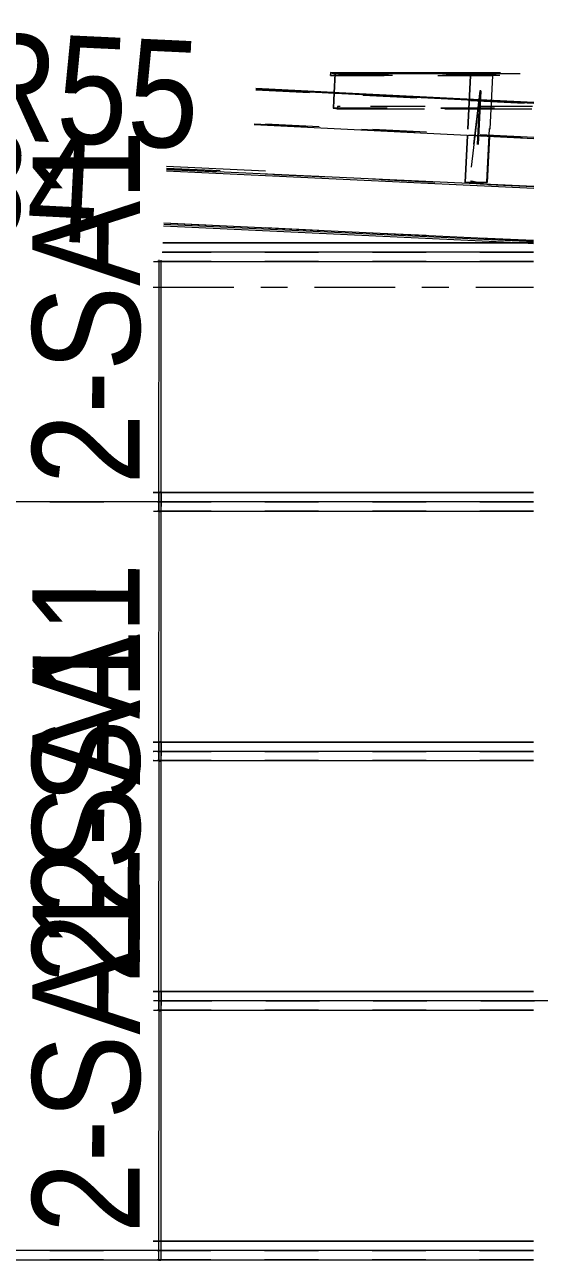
# Model space of a CAD drawing. Header units: millimetres. Extents: x -72 to 1100, y -472 to 348.
# Drawn here: x 237.52 to 256.67, y 28.25 to 74.23 of the extents above; entities that cross this region are included whole.
import ezdxf

# ---------------------------------------------------------------- set-up
doc = ezdxf.new("R2010")
doc.units = ezdxf.units.MM
for name, pattern in [('XKITLINE00', [0]), ('XKITLINE02', [4, 2, -2]), ('XKITLINE03', [6, 3, -1, 1, -1])]:
    doc.linetypes.add(name, pattern=pattern)
for name, color, linetype, lineweight in [('Part', 2, 'Continuous', 0), ('PartMark', 7, 'Continuous', 0), ('S-grid', 1, 'Continuous', 0)]:
    doc.layers.add(name, color=color, linetype=linetype, lineweight=lineweight)
doc.styles.add('ARIAL', font='ARIAL.TTF')

# ---------------------------------------------------------------- blocks, each defined once
blk = doc.blocks.new('*A5')
at = {"layer": 'S-grid', "color": 1, "linetype": 'XKITLINE03', "lineweight": 0}
blk.add_line((242.304, 64.464), (256.457, 64.464), dxfattribs=at)
blk = doc.blocks.new('*A62')
at = {"layer": 'Part', "color": 2, "linetype": 'XKITLINE00', "lineweight": 0}
for p, q in [((223.324, 71.642), (223.393, 72.956)), ((228.384, 72.739), (223.386, 72.989)), ((223.393, 72.956), (223.386, 72.989)), ((230.609, 72.594), (223.393, 72.956)), ((230.61, 72.627), (228.561, 72.73)), ((256.465, 71.299), (246.117, 71.817)), ((249.028, 71.704), (246.118, 71.85)), ((230.007, 71.307), (223.324, 71.642)), ((256.465, 71.332), (249.219, 71.695)), ((269.697, 70.669), (261.464, 71.081)), ((271.988, 70.521), (261.464, 71.048)), ((256.463, 69.981), (246.055, 70.503)), ((271.99, 70.554), (269.876, 70.66)), ((271.926, 69.206), (261.463, 69.731))]:
    blk.add_line(p, q, dxfattribs=at)
at = {"layer": 'Part', "color": 7, "linetype": 'XKITLINE02', "lineweight": 0}
for p, q in [((223.392, 72.943), (223.324, 71.658)), ((223.386, 72.989), (223.385, 72.975)), ((223.385, 72.975), (230.61, 72.613)), ((223.385, 72.975), (223.392, 72.943)), ((223.392, 72.943), (230.608, 72.581)), ((228.561, 72.73), (228.384, 72.739)), ((246.116, 71.804), (256.465, 71.286)), ((246.118, 71.836), (256.465, 71.317)), ((230.549, 71.327), (223.317, 71.69)), ((223.324, 71.658), (223.317, 71.69)), ((223.317, 71.69), (223.317, 71.676)), ((223.317, 71.676), (230.548, 71.313)), ((223.317, 71.676), (223.324, 71.642)), ((223.324, 71.658), (223.325, 71.658)), ((223.325, 71.658), (230.317, 71.307)), ((230.317, 71.307), (230.548, 71.296)), ((249.219, 71.695), (249.028, 71.704)), ((261.464, 71.067), (271.989, 70.539)), ((261.464, 71.035), (271.987, 70.508)), ((246.056, 70.536), (256.463, 70.014)), ((246.056, 70.518), (256.463, 69.997)), ((256.463, 70.029), (246.057, 70.55)), ((269.876, 70.66), (269.697, 70.669)), ((271.928, 69.254), (261.463, 69.778)), ((261.463, 69.764), (271.928, 69.239)), ((261.463, 69.746), (271.927, 69.222))]:
    blk.add_line(p, q, dxfattribs=at)
blk = doc.blocks.new('*A63')
at = {"layer": 'Part', "color": 7, "linetype": 'XKITLINE02', "lineweight": 0}
for p, q in [((256.458, 65.75), (242.639, 65.75)), ((256.459, 66.107), (242.657, 66.107)), ((256.459, 66.094), (242.657, 66.094)), ((256.458, 65.419), (242.305, 65.419))]:
    blk.add_line(p, q, dxfattribs=at)
at = {"layer": 'Part', "color": 2, "linetype": 'XKITLINE00', "lineweight": 0}
for p, q in [((256.458, 65.763), (242.64, 65.763)), ((256.459, 66.107), (242.657, 66.107)), ((256.459, 66.094), (242.657, 66.094)), ((256.458, 65.406), (242.305, 65.406))]:
    blk.add_line(p, q, dxfattribs=at)
blk = doc.blocks.new('*A64')
at = {"layer": 'Part', "color": 2, "linetype": 'XKITLINE00', "lineweight": 0}
for p, q in [((242.495, 56.821), (242.295, 56.821)), ((242.495, 56.809), (242.295, 56.809)), ((256.448, 56.821), (242.591, 56.821)), ((256.448, 56.809), (242.591, 56.809)), ((256.458, 56.477), (218.46, 56.477)), ((256.458, 56.12), (242.305, 56.12))]:
    blk.add_line(p, q, dxfattribs=at)
at = {"layer": 'Part', "color": 7, "linetype": 'XKITLINE02', "lineweight": 0}
for p, q in [((256.448, 56.821), (242.495, 56.821)), ((242.591, 56.821), (242.495, 56.821)), ((256.448, 56.809), (242.495, 56.809)), ((242.591, 56.809), (242.495, 56.809)), ((256.458, 56.464), (218.427, 56.464)), ((256.458, 56.133), (242.305, 56.133))]:
    blk.add_line(p, q, dxfattribs=at)
blk = doc.blocks.new('*A65')
at = {"layer": 'Part', "color": 2, "linetype": 'XKITLINE00', "lineweight": 0}
for p, q in [((242.306, 47.536), (242.295, 47.536)), ((242.306, 47.523), (242.295, 47.523)), ((242.495, 47.536), (242.306, 47.536)), ((242.495, 47.523), (242.306, 47.523)), ((256.448, 47.536), (242.591, 47.536)), ((256.448, 47.523), (242.591, 47.523)), ((242.305, 47.191), (242.295, 47.191)), ((256.458, 47.191), (242.305, 47.191)), ((242.305, 46.834), (242.295, 46.834)), ((256.458, 46.834), (242.305, 46.834))]:
    blk.add_line(p, q, dxfattribs=at)
at = {"layer": 'Part', "color": 7, "linetype": 'XKITLINE02', "lineweight": 0}
for p, q in [((256.448, 47.536), (242.495, 47.536)), ((242.591, 47.536), (242.495, 47.536)), ((256.448, 47.523), (242.495, 47.523)), ((242.591, 47.523), (242.495, 47.523)), ((242.305, 47.179), (242.295, 47.179)), ((256.458, 47.179), (242.305, 47.179)), ((242.305, 46.847), (242.295, 46.847)), ((256.458, 46.847), (242.305, 46.847))]:
    blk.add_line(p, q, dxfattribs=at)
blk = doc.blocks.new('*A66')
at = {"layer": 'Part', "color": 2, "linetype": 'XKITLINE00', "lineweight": 0}
for p, q in [((242.306, 38.25), (242.295, 38.25)), ((242.306, 38.237), (242.295, 38.237)), ((242.495, 38.25), (242.306, 38.25)), ((242.495, 38.237), (242.306, 38.237)), ((256.448, 38.25), (242.591, 38.25)), ((256.448, 38.237), (242.591, 38.237)), ((284.488, 37.906), (242.305, 37.906)), ((256.458, 37.549), (242.305, 37.549))]:
    blk.add_line(p, q, dxfattribs=at)
at = {"layer": 'Part', "color": 7, "linetype": 'XKITLINE02', "lineweight": 0}
for p, q in [((256.448, 38.25), (242.495, 38.25)), ((242.591, 38.25), (242.495, 38.25)), ((256.448, 38.237), (242.495, 38.237)), ((242.591, 38.237), (242.495, 38.237)), ((284.488, 37.893), (242.305, 37.893)), ((256.458, 37.561), (242.305, 37.561))]:
    blk.add_line(p, q, dxfattribs=at)
blk = doc.blocks.new('*A67')
at = {"layer": 'Part', "color": 2, "linetype": 'XKITLINE00', "lineweight": 0}
for p, q in [((242.495, 28.964), (242.295, 28.964)), ((256.448, 28.964), (242.581, 28.964)), ((256.448, 28.62), (218.46, 28.62)), ((242.495, 28.951), (242.295, 28.951)), ((256.448, 28.951), (242.581, 28.951)), ((256.448, 28.263), (218.46, 28.263))]:
    blk.add_line(p, q, dxfattribs=at)
at = {"layer": 'Part', "color": 7, "linetype": 'XKITLINE02', "lineweight": 0}
for p, q in [((256.448, 28.964), (242.495, 28.964)), ((242.581, 28.964), (242.495, 28.964)), ((256.448, 28.607), (218.427, 28.607)), ((256.448, 28.951), (242.495, 28.951)), ((242.581, 28.951), (242.495, 28.951)), ((256.448, 28.276), (218.457, 28.276))]:
    blk.add_line(p, q, dxfattribs=at)
blk = doc.blocks.new('*A91')
at = {"layer": 'Part', "color": 2, "linetype": 'XKITLINE00', "lineweight": 0}
for p, q in [((242.792, 68.794), (256.461, 68.151)), ((242.795, 68.858), (256.461, 68.215)), ((246.475, 68.784), (242.8, 68.957)), ((261.461, 67.979), (276.83, 67.255)), ((261.461, 67.915), (276.827, 67.191)), ((276.824, 67.282), (276.83, 67.255)), ((276.83, 67.255), (276.827, 67.191)), ((255.855, 66.107), (242.688, 66.727)), ((256.459, 66.143), (242.691, 66.791)), ((256.459, 66.19), (242.694, 66.839)), ((276.725, 65.124), (270.748, 65.406)), ((276.728, 65.188), (272.108, 65.406)), ((276.728, 65.188), (276.725, 65.124)), ((276.728, 65.188), (276.726, 65.197))]:
    blk.add_line(p, q, dxfattribs=at)
at = {"layer": 'Part', "color": 7, "linetype": 'XKITLINE02', "lineweight": 0}
for p, q in [((242.794, 68.846), (256.461, 68.202)), ((256.461, 68.198), (242.794, 68.842)), ((242.797, 68.893), (246.24, 68.731)), ((261.461, 67.967), (266.034, 67.751)), ((267.827, 67.663), (261.461, 67.963)), ((276.827, 67.191), (276.821, 67.218)), ((256.459, 66.195), (242.694, 66.843)), ((256.459, 66.079), (255.855, 66.107)), ((272.108, 65.406), (261.459, 65.907)), ((270.748, 65.406), (261.459, 65.843)), ((276.725, 65.124), (276.723, 65.132))]:
    blk.add_line(p, q, dxfattribs=at)
blk = doc.blocks.new('*A95')
at = {"layer": 'Part', "color": 7, "linetype": 'XKITLINE02', "lineweight": 0}
for p, q in [((254.091, 72.344), (253.98, 70.106)), ((254.107, 72.34), (253.997, 70.105)), ((254.107, 72.34), (254.091, 72.344)), ((254.091, 72.344), (254.911, 72.344)), ((254.107, 72.34), (254.927, 72.34)), ((254.714, 68.366), (254.911, 72.344)), ((254.927, 72.34), (254.815, 70.064)), ((254.911, 72.344), (254.927, 72.34)), ((253.894, 68.366), (254.714, 68.366)), ((254.73, 68.362), (254.714, 68.366))]:
    blk.add_line(p, q, dxfattribs=at)
at = {"layer": 'Part', "color": 2, "linetype": 'XKITLINE00', "lineweight": 0}
for p, q in [((253.98, 70.106), (253.894, 68.366)), ((253.997, 70.105), (253.91, 68.362)), ((254.815, 70.064), (254.73, 68.362)), ((253.894, 68.366), (253.91, 68.362)), ((253.91, 68.362), (254.73, 68.362))]:
    blk.add_line(p, q, dxfattribs=at)
blk = doc.blocks.new('*A96')
at = {"layer": 'Part', "color": 7, "linetype": 'XKITLINE02', "lineweight": 0}
for p, q in [((254.456, 71.763), (254.107, 68.857)), ((254.148, 68.931), (254.488, 71.763)), ((254.456, 71.763), (254.288, 68.366)), ((254.488, 71.763), (254.32, 68.366)), ((254.488, 71.763), (254.456, 71.763)), ((254.288, 68.366), (254.107, 68.407)), ((254.32, 68.366), (254.148, 68.405)), ((254.32, 68.366), (254.288, 68.366))]:
    blk.add_line(p, q, dxfattribs=at)
blk = doc.blocks.new('*A98')
at = {"layer": 'Part', "color": 2, "linetype": 'XKITLINE00', "lineweight": 0}
for p, q in [((242.505, 65.406), (242.495, 56.477)), ((242.59, 65.406), (242.58, 56.477)), ((242.495, 56.115), (242.495, 56.12)), ((242.51, 56.117), (242.495, 56.115)), ((242.495, 56.115), (242.504, 56.113)), ((242.504, 56.113), (242.533, 56.111)), ((242.541, 56.117), (242.51, 56.117)), ((242.533, 56.111), (242.565, 56.112)), ((242.57, 56.116), (242.541, 56.117)), ((242.565, 56.112), (242.58, 56.114)), ((242.58, 56.114), (242.57, 56.116)), ((242.58, 56.114), (242.58, 56.12))]:
    blk.add_line(p, q, dxfattribs=at)
at = {"layer": 'Part', "color": 7, "linetype": 'XKITLINE02', "lineweight": 0}
for p, q in [((242.505, 65.474), (242.505, 65.406)), ((242.59, 65.47), (242.59, 65.406)), ((242.495, 56.477), (242.495, 56.12)), ((242.58, 56.477), (242.58, 56.12))]:
    blk.add_line(p, q, dxfattribs=at)
blk = doc.blocks.new('*A419')
at = {"layer": 'Part', "color": 7, "linetype": 'XKITLINE02', "lineweight": 0}
for p, q in [((242.506, 38.256), (242.505, 37.541)), ((242.506, 38.256), (242.521, 38.258)), ((242.516, 38.254), (242.506, 38.256)), ((242.545, 38.253), (242.516, 38.254)), ((242.521, 38.258), (242.552, 38.259)), ((242.576, 38.253), (242.545, 38.253)), ((242.581, 38.257), (242.552, 38.259)), ((242.591, 38.255), (242.576, 38.253)), ((242.591, 37.906), (242.59, 37.549)), ((242.495, 28.62), (242.495, 28.263)), ((242.58, 28.62), (242.58, 28.263))]:
    blk.add_line(p, q, dxfattribs=at)
at = {"layer": 'Part', "color": 2, "linetype": 'XKITLINE00', "lineweight": 0}
for p, q in [((242.581, 38.257), (242.581, 38.257)), ((242.581, 38.257), (242.591, 38.255)), ((242.591, 38.255), (242.591, 37.906)), ((242.505, 37.541), (242.495, 28.62)), ((242.59, 37.549), (242.58, 28.62)), ((242.495, 28.258), (242.495, 28.263)), ((242.51, 28.26), (242.495, 28.258)), ((242.495, 28.258), (242.504, 28.255)), ((242.504, 28.255), (242.533, 28.254)), ((242.541, 28.26), (242.51, 28.26)), ((242.533, 28.254), (242.565, 28.255)), ((242.57, 28.259), (242.541, 28.26)), ((242.565, 28.255), (242.58, 28.257)), ((242.58, 28.257), (242.57, 28.259)), ((242.58, 28.257), (242.58, 28.263))]:
    blk.add_line(p, q, dxfattribs=at)
blk = doc.blocks.new('*A421')
at = {"layer": 'Part', "color": 7, "linetype": 'XKITLINE02', "lineweight": 0}
for p, q in [((242.506, 47.542), (242.505, 46.827)), ((242.506, 47.542), (242.521, 47.544)), ((242.516, 47.539), (242.506, 47.542)), ((242.545, 47.538), (242.516, 47.539)), ((242.521, 47.544), (242.552, 47.544)), ((242.576, 47.539), (242.545, 47.538)), ((242.581, 47.543), (242.552, 47.544)), ((242.591, 47.541), (242.576, 47.539)), ((242.591, 47.191), (242.59, 46.834)), ((242.495, 37.906), (242.495, 37.549)), ((242.58, 37.906), (242.58, 37.549))]:
    blk.add_line(p, q, dxfattribs=at)
at = {"layer": 'Part', "color": 2, "linetype": 'XKITLINE00', "lineweight": 0}
for p, q in [((242.581, 47.543), (242.581, 47.543)), ((242.581, 47.543), (242.591, 47.541)), ((242.591, 47.541), (242.591, 47.191)), ((242.505, 46.827), (242.495, 37.906)), ((242.59, 46.834), (242.58, 37.906)), ((242.495, 37.543), (242.495, 37.549)), ((242.51, 37.545), (242.495, 37.543)), ((242.495, 37.543), (242.504, 37.541)), ((242.504, 37.541), (242.533, 37.54)), ((242.541, 37.546), (242.51, 37.545)), ((242.533, 37.54), (242.565, 37.541)), ((242.57, 37.545), (242.541, 37.546)), ((242.565, 37.541), (242.58, 37.543)), ((242.58, 37.543), (242.57, 37.545)), ((242.58, 37.543), (242.58, 37.549))]:
    blk.add_line(p, q, dxfattribs=at)
blk = doc.blocks.new('*A423')
at = {"layer": 'Part', "color": 7, "linetype": 'XKITLINE02', "lineweight": 0}
for p, q in [((242.506, 56.827), (242.505, 56.116)), ((242.506, 56.827), (242.521, 56.829)), ((242.516, 56.825), (242.506, 56.827)), ((242.545, 56.824), (242.516, 56.825)), ((242.521, 56.829), (242.552, 56.83)), ((242.576, 56.825), (242.545, 56.824)), ((242.581, 56.829), (242.552, 56.83)), ((242.591, 56.827), (242.576, 56.825)), ((242.505, 56.116), (242.505, 56.113)), ((242.591, 56.477), (242.59, 56.12)), ((242.495, 47.191), (242.495, 46.834)), ((242.58, 47.191), (242.58, 46.834))]:
    blk.add_line(p, q, dxfattribs=at)
at = {"layer": 'Part', "color": 2, "linetype": 'XKITLINE00', "lineweight": 0}
for p, q in [((242.581, 56.829), (242.581, 56.829)), ((242.581, 56.829), (242.591, 56.827)), ((242.591, 56.827), (242.591, 56.477)), ((242.505, 56.113), (242.495, 47.191)), ((242.59, 56.12), (242.58, 47.191)), ((242.495, 46.829), (242.495, 46.834)), ((242.51, 46.831), (242.495, 46.829)), ((242.495, 46.829), (242.504, 46.827)), ((242.504, 46.827), (242.533, 46.826)), ((242.541, 46.832), (242.51, 46.831)), ((242.533, 46.826), (242.565, 46.826)), ((242.57, 46.831), (242.541, 46.832)), ((242.565, 46.826), (242.58, 46.828)), ((242.58, 46.828), (242.57, 46.831)), ((242.58, 46.828), (242.58, 46.834))]:
    blk.add_line(p, q, dxfattribs=at)
blk = doc.blocks.new('*A463')
at = {"layer": 'Part', "color": 2, "linetype": 'XKITLINE00', "lineweight": 0}
for p, q in [((248.902, 72.448), (248.897, 72.341)), ((248.897, 72.341), (248.903, 72.34)), ((249.069, 72.41), (248.902, 72.448)), ((248.902, 72.448), (255.198, 72.448)), ((248.903, 72.34), (248.907, 72.434)), ((249.059, 72.34), (248.903, 72.34)), ((248.907, 72.434), (249.062, 72.399)), ((249.062, 72.399), (249.027, 71.697)), ((249.069, 72.41), (249.033, 71.695)), ((249.069, 72.41), (255.955, 72.41)), ((249.165, 71.081), (249.142, 71.087)), ((249.16, 71.095), (249.143, 71.099)), ((249.165, 71.189), (249.16, 71.095)), ((249.171, 71.188), (249.165, 71.189)), ((249.23, 71.189), (249.165, 71.189)), ((249.165, 71.081), (249.171, 71.188)), ((249.253, 71.081), (249.165, 71.081)), ((249.259, 71.188), (249.171, 71.188))]:
    blk.add_line(p, q, dxfattribs=at)
at = {"layer": 'Part', "color": 7, "linetype": 'XKITLINE02', "lineweight": 0}
for p, q in [((248.897, 72.341), (255.174, 72.341)), ((255.222, 72.434), (248.907, 72.434)), ((249.065, 72.34), (249.059, 72.34)), ((249.062, 72.399), (255.924, 72.399)), ((255.201, 72.34), (249.065, 72.34)), ((249.027, 71.697), (248.999, 71.119)), ((249.033, 71.695), (249.005, 71.13)), ((249.142, 71.087), (248.999, 71.119)), ((248.999, 71.119), (255.637, 71.119)), ((249.143, 71.099), (249.005, 71.13)), ((249.005, 71.13), (255.667, 71.13)), ((249.16, 71.095), (256.369, 71.095)), ((256.39, 71.189), (249.23, 71.189)), ((256.394, 71.081), (249.253, 71.081)), ((256.418, 71.188), (249.259, 71.188))]:
    blk.add_line(p, q, dxfattribs=at)
blk = doc.blocks.new('*A969')
at = {"layer": 'PartMark', "color": 3, "style": 'ARIAL', "width": 0.85}
blk.add_text('2-PU84', height=4, rotation=-2.8705, dxfattribs=at).set_placement((224.088, 66.898))
blk = doc.blocks.new('*A1056')
at = {"layer": 'PartMark', "color": 3, "style": 'ARIAL', "width": 0.85}
blk.add_text('2-SA1', height=4, rotation=89.9372, dxfattribs=at).set_placement((241.796, 29.258))
blk = doc.blocks.new('*A1058')
at = {"layer": 'PartMark', "color": 3, "style": 'ARIAL', "width": 0.85}
blk.add_text('2-SA1', height=4, rotation=89.9372, dxfattribs=at).set_placement((241.796, 38.544))
blk = doc.blocks.new('*A1067')
at = {"layer": 'PartMark', "color": 3, "style": 'ARIAL', "width": 0.85}
blk.add_text('2-SA1', height=4, rotation=89.9372, dxfattribs=at).set_placement((241.788, 41.002))
blk = doc.blocks.new('*A1068')
at = {"layer": 'PartMark', "color": 3, "style": 'ARIAL', "width": 0.85}
blk.add_text('2-R55', height=4, rotation=-2.6986, dxfattribs=at).set_placement((230.997, 70.214))
blk = doc.blocks.new('*A1070')
at = {"layer": 'PartMark', "color": 3, "style": 'ARIAL', "width": 0.85}
blk.add_text('2-SA1', height=4, rotation=89.9372, dxfattribs=at).set_placement((241.796, 57.116))

msp = doc.modelspace()

# ---------------------------------------------------------------- block references
at = {"lineweight": 0}
for name in ['*A1068', '*A62', '*A463', '*A95', '*A96', '*A969', '*A1070', '*A91', '*A5', '*A63', '*A98', '*A64', '*A423', '*A1067', '*A1058', '*A65', '*A421', '*A1056', '*A66', '*A419', '*A67']:
    msp.add_blockref(name, (0, 0), dxfattribs=at)

doc.saveas('drawing.dxf')
